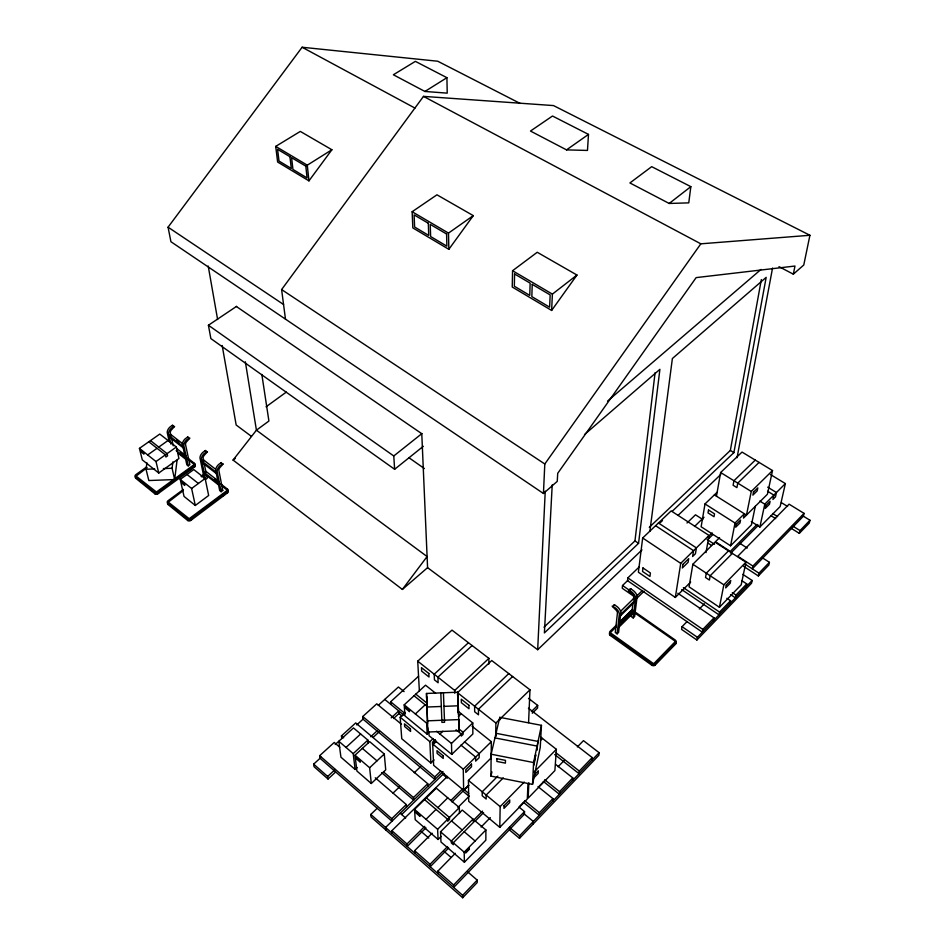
<?xml version="1.0" encoding="UTF-8"?>
<svg xmlns="http://www.w3.org/2000/svg" width="945" height="945" viewBox="0 0 945 945"><rect width="100%" height="100%" fill="white"/><g stroke="black" fill="none" stroke-linecap="round" stroke-linejoin="round"><path stroke-width="1.42" d="M485.884 829.97L485.848 840.152L464.385 862.242L440.972 841.983L440.547 831.813L462.259 810.066L485.884 829.97L464.196 852.166L464.385 862.242M488.86 664.134L488.896 658.37L451.982 630.126L417.725 661.169L419.391 691.374M490.939 776.105L491.128 754.204L499.775 717.349L541.45 725.335L540.245 747.495L532.531 784.374L490.939 776.105L491.92 771.888M491.176 758.74L491.329 741.683L472.098 726.268M495.712 736.285L495.877 723.031L529.98 689.803L491.719 660.531L457.522 692.673L457.593 695.52M495.995 736.108L496.03 733.296L538.059 741.423L536.855 750.271L537.079 746.077L494.956 737.903M499.728 720.125L499.775 717.349M491.388 757.689L468.448 780.393L468.708 801.36L499.787 827.347L500.165 806.617L524.239 782.082M512.568 270.731L512.237 287.032L551.632 310.444L576.97 275.042L537.232 252.268L512.568 270.731L552.388 294.119L551.632 310.444M509.355 829.864L519.49 838.321L519.596 835.805L599.13 752.692L583.455 740.632L577.371 746.904M524.534 811.601L524.416 814.153L453.694 887.449L453.624 884.992L524.534 811.601L518.923 806.995M528.574 722.63L529.98 689.803M527.995 783.594L527.31 798.997L499.787 827.347M528.857 782.708L528.16 798.123L554.892 770.588L556.369 749.314L540.481 736.887M520.175 103.454L437.736 61.224L302.116 47.25L168.068 227.19L170.927 241.719L543.434 493.491L544.804 463.995L700.836 243.822L809.924 235.281L803.77 265.013L793.339 274.168L778.999 266.655M236.38 306.499L421.777 433.696L427.577 567.661L537.681 649.723L545.241 491.164M532.531 784.374L533.594 762.544L541.45 725.335M528.527 698.367L537.67 705.407L537.54 708.065L532.295 713.239M533.193 823.993L533.323 821.453L524.286 814.035M552.211 484.891L544.403 632.914L638.56 543.328L659.905 369.318L584.506 434.57M537.988 786.63L552.896 798.62L539.406 812.7L539.264 815.24L523.471 802.34M588.487 134.403L587.471 150.444L566.539 149.877L530.476 131.048L552.506 116.022L588.487 134.403L566.539 149.877M552.719 801.195L552.896 798.62M555.589 764.34L572.764 777.889L559.57 791.662L559.369 794.237L543.363 781.42M572.54 780.476L572.764 777.889M528.42 708.207L592.22 757.571L579.297 771.061L579.049 773.672L554.727 754.571M591.948 760.193L592.22 757.571M634.993 611.887L675.214 640.013A2.422 1.961 13.7 0 1 675.699 642.824L675.474 644.183L655.18 665.056A2.433 2.008 13.4 0 1 651.802 665.197L610.305 635.465L610.458 634.107A2.386 1.961 9.8 0 1 610.08 631.319L616.211 625.283M599.13 752.692L598.835 755.303L519.49 838.321M627.764 580.443L622.542 585.498L622.223 588.251L634.556 596.791M617.12 633.835L619.353 613.966A6.107 2.929 46.1 0 0 615.608 608.06L612.159 606.158L615.207 609.289A3.662 1.76 46.1 0 1 617.451 612.832L615.266 632.512L617.12 633.835L618.597 632.382L620.841 612.502A6.095 2.941 46 0 0 617.109 606.595L614.144 604.587L613.825 605.556M639.174 566.976L627.846 577.903L627.527 580.679L702.324 632.181L702.832 629.441L714.018 617.841L677.801 593.236M543.977 627.197L634.957 540.906L655.086 372.72M630.35 612.549L630.528 611.179A2.362 1.914 10.4 0 1 632.701 610.6M146.947 462.849L146.026 469.252L148.837 480.532L174.671 479.564L177.069 460.18M633.055 602.756L631.331 616.636L633.185 617.935L634.638 616.506L637.131 596.543A6.048 2.989 45.8 0 0 633.445 590.672L630.953 588.924A1.205 0.602 45.9 0 0 629.937 589.196M633.398 599.981L633.764 596.862A3.626 1.784 45.9 0 0 631.555 593.354L629.311 591.783A1.205 0.602 45.9 0 1 628.46 590.424A1.205 0.602 45.9 0 1 629.488 590.365L631.969 592.113A6.048 2.989 45.9 0 1 635.654 597.984L633.185 617.935M174.671 479.564L172.084 468.271L172.888 461.869M705.998 552.601L709.034 535.449L671.151 510.914L642.671 537.988L638.383 572.233L675.332 597.441L690.689 582.049M690.842 186.649L688.763 202.868L669.19 203.458L629.913 182.952L651.684 166.663L690.842 186.649L669.19 203.458M649.865 531.279L672.379 358.533L766.171 277.369L733.887 452.608L672.06 511.446M651.802 665.197L651.991 663.839L610.458 634.107M655.18 665.056L655.393 663.709L675.699 642.824M675.332 597.441L680.719 563.35L709.034 535.449M687.133 621.479L682.054 626.677L681.593 629.405L696.902 640.013L751.535 583.242L752.137 580.478L742.794 574.359M692.85 564.26L689.059 586.821L719.44 607.292L741.199 584.801L745.936 562.204L715.07 542.182L692.85 564.26L723.835 584.813L719.44 607.292M717.042 492.31L705.005 503.945L701.131 526.767L730.579 545.797L751.44 524.853L755.315 506.284M716.452 496.184L720.645 472.512L742.026 452.076L772.514 470.551L767.411 494.247L746.479 515.096L714.385 494.885M649.274 527.334L730.343 450.446L761.339 279.566M696.902 640.013L697.398 637.296L752.137 580.478M737.041 457.734L772.549 268.049M713.499 620.582L714.018 617.841M730.579 545.797L735.021 523.034L744.353 513.761L743.479 518.096L746.125 515.474M726.87 598.268L730.544 600.725L719.57 612.1L719.027 614.852L681.723 589.597M793.339 274.168L794.969 266.041L696.134 277.617L557.715 473.303L557.255 481.359L543.434 493.491M206.081 451.202L205.573 450.434L202.951 452.265A5.493 3.142 -51.1 0 0 199.986 457.994L204.167 478.394M746.479 515.096L751.263 491.471L772.514 470.551M729.977 603.477L730.544 600.725M741.872 580.714L746.751 583.927L735.978 595.09L735.411 597.842L730.532 594.594M746.16 586.691L746.751 583.927M751.287 521.593L759.886 527.015L764.788 504.169L785.378 483.592L770.411 474.496M752.905 566.067L752.303 568.843L803.38 516.194L804.065 513.383L789.099 504.181L737.773 556.251L752.905 566.067L804.065 513.383M743.573 566.315L758.351 575.942L758.965 573.166L769.419 562.322L762.024 557.574M785.378 483.592L780.168 506.52L759.886 527.015M769.419 562.322L768.793 565.098L758.351 575.942M790.622 527.948L799.328 533.37L800.013 530.582L809.971 520.258L802.506 515.663M809.971 520.258L809.263 523.058L799.328 533.37M159.185 491.932L157.52 492.77M188.386 437.901L187.972 436.885L185.35 438.681A5.446 3.178 -50.9 0 0 182.42 444.374L186.826 464.798L188.209 465.873L189.839 464.68L185.515 444.457A3.272 1.902 -50.9 0 1 187.264 441.043L189.85 438.126L186.744 439.756A5.457 3.178 -50.9 0 0 183.814 445.449L188.209 465.873M221.721 463.57L221.331 462.566L218.697 464.42A5.54 3.095 -51.3 0 0 215.708 470.185L219.677 490.561L221.106 491.683L222.748 490.455L218.838 470.267A3.319 1.855 -51.3 0 1 220.634 466.818L223.244 463.83L220.138 465.531A5.552 3.095 -51.3 0 0 217.149 471.307L221.106 491.683M190.559 469.228L189.413 470.09M448.84 249.326L473.28 215.625L436.956 194.812L412.138 211.739L412.835 227.922L448.84 249.326L448.497 233.096L473.28 215.625M285.473 319.15L281.61 289.572L423.49 96.378L553.51 105.58L809.924 235.281M308.944 180.861L331.896 149.747L300.309 131.414L275.704 146.392L277.629 162.032L308.944 180.861L307.29 165.174L275.704 146.392M261.836 374.444L268.912 421.033L256.426 430.188L233.061 460.073L402.369 589.432L427.093 556.558L256.426 430.188L245.346 361.793M377.149 808.341L370.794 814.448L371.066 816.976L462.684 897.75L477.201 882.559L477.19 880.114L467.291 871.514M462.684 897.75L462.637 895.317L477.19 880.114M519.573 806.416L523.636 802.234M538.839 786.571L543.907 781.35M558.105 766.738L564.189 760.477M533.559 778.137L538.166 773.423L538.307 770.766L534.622 774.534M699.335 609.005L704.415 603.808M723.835 584.813L745.936 562.204M534.161 771.959L556.369 749.314M437.972 873.593L437.854 871.125L455.336 853.288M481.064 827.052L490.325 817.614M448.662 848.008L430.188 866.742L430.058 864.262L447.552 846.555M473.28 820.496L482.541 811.117M474.992 820.792L453.293 842.786L453.352 844.7L451.379 842.999L451.32 841.085L473.02 819.126L473.043 821.063M475.359 820.945L483.568 812.617M730.757 553.144L758.469 525.196M732.34 553.392L710.179 575.753L709.4 580.041L705.537 577.478L706.305 573.19L728.477 550.888M503.248 777.877L486.179 795.052L486.155 799.021L482.21 795.749L482.21 791.78L497.838 776.117M540.434 740.467L542.454 738.423M757.004 524.463L730.284 551.396L715.424 541.757L719.547 537.658M459.471 813.48L459.341 807.597L436.259 788.154L414.524 809.416L415.209 819.693L438.078 839.479L441.15 836.396M414.796 853.193L414.619 850.689L432.137 833.207M457.888 807.502L469.216 796.198M438.078 839.479L437.618 829.297L459.341 807.597M435.775 741.069L432.68 744.022L433.649 765.308L463.641 790.292L468.732 785.236M425.947 827.855L407.177 846.484L406.988 843.979L391.868 830.69L447.328 776.483M452.029 801.974L468.708 785.413M426.006 819.303L436.023 809.404M437.842 807.609L447.741 797.828M406.988 843.979L424.766 826.355M450.907 800.45L462.4 789.051M619.282 622.259L630.528 611.179M619.613 622.141L632.181 609.749L634.06 611.061L619.388 625.531M620.499 622.483L624.692 618.361M628.874 614.226L632.016 611.131M616.116 626.948L611.002 631.981A1.193 0.98 9.8 0 0 611.191 633.374L652.735 663.095A1.217 1.004 13.4 0 0 654.424 663.024L674.742 642.151A1.205 0.98 13.7 0 0 674.506 640.745L634.272 612.596M623.275 619.885L629.405 613.848M708.053 536.984L712.187 532.909M531.373 711.62L537.67 705.407M619.223 626.901L633.882 612.443M707.569 539.772L712.719 534.681M463.641 790.292L463.274 769.218L491.329 741.683M620.511 615.797L635.288 601.292M620.747 611.131L633.575 598.575L635.465 599.886L620.664 614.404M642.364 590.483L637.143 595.598L636.8 598.35L644.088 591.192M759.083 462.412L737.773 483.119L736.911 487.62L733.107 485.246L733.946 480.745L755.268 460.097M694.516 526.483L704.025 517.246M442.992 771.604L385.572 827.454L385.82 829.982M613.128 606.277L614.628 604.824M629.488 590.365L630.953 588.924M401.672 814.531L443.937 773.353M339.775 747.223L334.235 742.451L319.67 755.681L320.071 758.292L391.986 821.217L391.762 818.677L406.303 804.549L375.26 777.794M381.603 772.644L413.674 800.12L413.497 797.556L427.742 783.724L355.71 722.937L341.44 735.907L341.783 738.529M401.495 724.283L376.748 703.824L362.762 716.523L363.045 719.18L434.913 779.471L434.794 776.873L440.772 771.073M687.003 522.987L695.485 514.801L702.879 519.549M428.865 731.584L429.065 735.718L451.781 754.382L472.854 733.97L472.772 722.949L457.829 711.006M405.334 712.459L400.172 717.243L401.755 738.742L430.885 763.005L434.062 759.945M451.781 754.382L451.474 743.455L472.772 722.949M393.049 793.079L399.416 786.984M414.253 772.738L420.619 766.643M537.681 649.723L642.009 549.872M678.215 515.226L720.799 474.461M512.603 676.514L478.453 709.234L478.477 714.798L474.662 711.774L474.626 706.198L508.776 673.584M439.945 734.029L442.886 731.229M458.337 716.511L461.255 713.735M435.314 739.581L432.444 742.309L432.574 745.003L436.377 741.376M430.885 763.005L429.857 741.695L432.952 738.742M660.331 522.597L662.469 520.577M435.574 693.205L425.534 685.184L404.2 704.84L404.968 715.92L427.187 734.182L429.302 732.174M371.302 783.488L385.725 769.868L384.284 754.015L369.672 741.648L355.013 755.185L356.903 771.025L371.302 783.488L369.625 767.742L355.013 755.185M454.769 693.287L454.699 690.441L488.896 658.37M369.625 767.742L384.284 754.015M355.119 769.478L353.206 753.637L338.818 741.27L340.932 757.193L355.119 769.478L357.175 767.553M415.363 713.959L425.191 704.805M335.546 772.089L328.033 779.034L327.655 776.459L335.191 769.502M370.735 736.734L377.197 730.78M391.206 717.869L398.743 710.912L398.944 713.558L393.569 718.519M353.206 753.637L367.865 740.112L353.477 727.933L335.203 744.518M472.134 645.541L437.913 677.14L438.126 682.762L434.44 679.845L434.216 674.21L468.448 642.718M373.157 737.372L379.595 731.418M345.988 747.436L360.647 734.005M390.852 704.427L390.639 701.769L418.576 676.23M328.033 779.034L314.071 766.714L313.657 764.127L321.194 757.264M356.749 724.909L363.211 719.027M378.295 705.301L398.412 687.003L404.106 691.61M402.369 589.432L427.577 567.661M607.552 401.093L761.008 269.443M236.616 306.334L208.42 325.245L210.865 338.593L394.632 469.287L423.325 446.276M394.632 469.287L393.77 455.974L421.966 433.554M552.388 294.119L576.97 275.042M183.377 489.439L168.021 500.744A2.221 1.642 -14.2 0 0 167.714 503.118L168.045 504.512L187.748 520.518A2.244 1.677 -13.9 0 0 190.866 520.4L227.509 492.853A2.197 1.63 -11.8 0 0 227.721 490.502L227.45 489.108L220.48 483.663M167.714 503.118L187.429 519.136A2.244 1.677 -13.9 0 0 190.547 519.018L227.237 491.447A2.197 1.63 -11.8 0 0 227.45 489.108M195.308 505.457L208.656 495.487L205.148 478.501L193.749 469.559L180.223 479.434L184.039 496.42L195.308 505.457L191.611 488.482L180.223 479.434M233.061 460.073L235.352 458.384M182.893 490.868L168.328 502.126L189.177 518.699L226.623 490.809L226.717 489.793L221.98 486.084M201.805 476.941L204.167 475.205M191.611 488.482L205.148 478.501M201.108 476.398L203.47 474.662M146.451 467.078L135.844 474.662A2.197 1.583 -14.6 0 0 135.501 476.965L154.567 492.439A2.209 1.618 -14.4 0 0 157.638 492.321L194.245 465.649A2.162 1.571 -12.4 0 0 194.493 463.381L187.748 458.112M135.501 476.965L135.867 478.359L154.909 493.833A2.209 1.618 -14.4 0 0 157.969 493.715L194.54 467.043A2.162 1.571 -12.5 0 0 194.788 464.775L194.493 463.381M266.053 406.799L286.288 392.116M203.73 461.255L203.104 458.077A3.296 1.878 -51.2 0 1 204.876 454.639L207.475 451.686L204.368 453.364A5.505 3.13 -51.2 0 0 201.403 459.093L205.561 479.493L207.203 478.276L206.624 475.441M158.748 473.032L178.924 458.502L176.372 446.997L159.776 434.062L139.435 448.379L142.305 459.872L158.748 473.032L156.008 461.55L139.435 448.379M147.125 467.621L136.151 476.103L156.433 492.002L193.737 464.928L193.76 464.042L188.055 459.577M156.008 461.55L176.372 446.997M147.68 454.935L157.059 448.284M158.76 447.091L168.033 440.5M173.313 425.699L172.522 425.226L170.112 426.927A5.41 3.213 -50.7 0 0 167.23 432.586L169.249 441.646M170.986 435.846L170.301 432.668A3.248 1.925 -50.8 0 1 172.025 429.278L174.601 426.384L171.494 427.99A5.41 3.213 -50.8 0 0 168.6 433.649L170.927 444.138M191.292 519.36L190.477 519.585M222.843 495.641L221.862 495.593M307.29 165.174L331.896 149.747M424.931 91.464L446.914 77.691L415.375 61.366L393.368 74.773L424.931 91.464L447.221 93.142L446.914 77.691M426.49 693.453L457.746 692.212L459.258 730.792L427.849 732.032L426.49 693.453L427.601 723.421M426.892 707.037L441.327 706.47M443.949 706.364L458.384 705.797M427.294 720.846L459.034 719.582M146.026 469.252L154.72 468.921M163.402 468.59L172.084 468.271M491.128 754.204L533.594 762.544M423.49 96.378L700.836 243.822M302.116 47.25L414.973 108.084M412.138 211.739L448.497 233.096M730.343 450.446L733.887 452.608M767.694 487.159L776.436 492.534L775.467 496.881L772.904 499.456L773.861 495.097L767.612 491.258M781.373 502.634L787.587 506.461M720.645 472.512L751.263 491.471M759.78 501.063L764.788 504.169M772.608 513.513L777.593 516.62M792.536 525.928L800.013 530.582M770.742 515.533L775.715 518.64M705.005 503.945L735.021 523.034M739.841 543.316L747.235 548.065M707.108 539.477L714.514 544.285M745.345 564.319L758.965 573.166M707.852 543.056L711.55 545.466M658.441 522.998L696.406 547.899L695.425 553.723L692.602 556.51L693.571 550.687L655.594 525.703M281.61 289.572L544.804 463.995M732.316 592.645L735.978 595.09M642.671 537.988L680.719 563.35M168.068 227.19L283.559 304.503M634.957 540.906L638.56 543.328M683.377 587.648L719.57 612.1M627.846 577.903L702.832 629.441M622.542 585.498L629.275 590.153M682.054 626.677L697.398 637.296M408.76 457.593L424.411 468.578M208.42 325.245L393.77 455.974M251.275 436.259L236.167 425.002L222.181 345.516M172.309 425.356L173.679 426.408M187.535 437.086L188.929 438.161M205.136 450.635L206.565 451.734M220.894 462.766L222.335 463.877M183.318 444.221L170.667 434.405L169.001 435.586L182.81 446.312M215.519 469.192L203.435 459.813L201.769 461.03L216.051 472.122M176.739 440.311L179.042 442.095M169.32 437.027L183.117 447.753M202.065 462.471L216.334 473.563M176.656 448.521L185.799 455.655M218.85 481.454L205.774 471.236L204.12 472.453L218.295 483.533M214.657 479.115L216.984 480.934M180.4 452.62L183.826 455.289M176.148 450.6L185.291 457.746M177.613 452.903L185.598 459.164M204.403 473.87L218.567 484.95M221.319 489.333L222.748 490.455M556.062 752.858L579.297 771.061M150.503 440.594L167.076 453.635L167.584 455.809L165.883 457.014L165.387 454.852L148.802 441.787M187.004 474.484L198.403 483.474M417.725 661.169L454.699 690.441M457.522 692.673L495.877 723.031M544.663 779.755L559.57 791.662M415.812 694.138L426.975 703.151M458.88 728.914L463.074 732.292L463.109 734.371L461.337 736.072L461.29 734.005L456.057 729.764M414.04 695.78L427.447 706.624M464.432 741.695L479.15 753.637L479.162 757.677L475.666 761.115L475.642 757.075L460.924 745.097M524.711 800.698L539.406 812.7M404.2 704.84L426.644 723.173L427.187 734.182M436.519 731.241L451.474 743.455M390.639 701.769L404.732 713.333M384.757 699.418L404.129 715.341M398.625 713.298L402.038 716.109M400.172 717.243L429.857 741.695M432.68 744.022L463.274 769.218M468.448 780.393L500.165 806.617M464.219 789.701L468.744 793.469M509.426 827.336L519.596 835.805M442.851 774.416L447.363 778.172M463.144 791.331L468.779 796.033M362.762 716.523L434.794 776.873M426.36 797.84L449.442 817.484L449.501 819.421L447.706 821.229L447.635 819.291L424.541 799.612M451.462 820.874L462.235 830.053M464.208 831.73L475.099 841.003M362.372 748.393L376.984 760.855M341.44 735.907L343.661 737.797M383.564 771.947L413.497 797.556M414.524 809.416L437.618 829.297M440.547 831.813L464.196 852.166M400.172 813.255L405.677 818.027M421.08 831.399L428.782 838.085M444.185 851.457L450.789 857.186M319.67 755.681L391.762 818.677M414.619 850.689L430.058 864.262M437.854 871.125L453.624 884.992M313.657 764.127L327.655 776.459M370.794 814.448L462.637 895.317M154.567 492.439L154.909 493.833M157.638 492.321L157.969 493.715M187.429 519.136L187.748 520.518M171.305 437.275L173.218 445.804M190.547 519.018L190.866 520.4M194.245 465.649L194.54 467.043M204.309 464.089L206.057 472.654M227.237 491.447L227.509 492.853M208.207 266.029L217.61 319.505M367.865 740.112L368.172 743.006M391.868 830.69L392.104 833.207M406.303 804.549L406.492 807.101M427.742 783.724L427.884 786.299M426.597 696.453L426.667 697.882M426.738 700.977L426.809 702.395L426.703 699.005M458.526 715.011L457.746 692.212M458.797 720.74L459.258 730.792M443.429 692.779L444.563 722.275L441.917 722.382L440.819 692.886M427.719 727.733L427.849 732.032M457.864 708.337L457.959 712.613M675.238 641.56A2.41 1.961 13.7 0 1 675.474 644.183M655.393 663.709A2.433 2.008 13.4 0 1 651.991 663.839M610.305 635.465A2.374 1.961 9.9 0 1 609.927 632.678M191.162 519.218A2.221 1.228 -49.9 0 1 190.288 519.88M191.611 519.183A1.288 0.709 -49.9 0 1 190.358 519.715M222.677 495.534A2.185 1.193 -51 0 1 221.413 496.326M223.575 494.743A1.264 0.685 -51 0 1 223.41 495.109M222.843 495.759A1.264 0.685 -51 0 1 221.721 495.523M168.045 504.512A2.221 1.642 -14.2 0 1 167.69 502.917M159.126 491.813A2.185 1.252 -49.4 0 1 157.153 493.514M159.303 491.932A1.264 0.721 -49.4 0 1 157.366 492.699M158.453 491.743A1.264 0.721 -49.4 0 1 158.193 492.097M190.276 469.358A2.15 1.228 -50.6 0 1 188.646 470.551M190.607 469.346A1.24 0.709 -50.6 0 1 189.13 470.173M189.661 469.157A1.24 0.709 -50.6 0 1 189.354 469.441M135.867 478.359A2.197 1.583 -14.7 0 1 135.667 476.611M496.928 758.681L496.893 761.457L505.41 763.135L505.469 760.359L496.928 758.681M514.588 273.991L514.328 286.217L529.755 295.383L530.145 283.146L514.588 273.991M504.028 805.766L503.968 808.388L509.662 802.577L509.733 799.942L504.028 805.766M532.236 284.374L531.834 296.612L549.612 307.172L550.167 294.923L532.236 284.374M534.138 762.296L534.008 765.06L535.744 754.689L534.138 762.296M642.966 567.933L642.517 571.43L649.947 576.485L650.408 572.989L642.966 567.933M682.928 564.354L682.349 567.969L688.102 562.287L688.692 558.66L682.928 564.354M708.514 510.016L708.006 512.899L714.018 516.726L714.526 513.844L708.514 510.016M736.261 524.345L735.694 527.215L739.994 522.939L740.561 520.057L736.261 524.345M726.256 585.073L725.689 587.908L730.166 583.313L730.745 580.466L726.256 585.073M753.496 492.132L752.893 495.121L757.205 490.857L757.819 487.88L753.496 492.132M765.911 505.528L765.285 508.41L769.466 504.228L770.092 501.334L765.911 505.528M469.334 849.295L465.696 853.016L465.684 851.752L469.322 848.031L469.334 849.295M471.484 764.115L465.767 769.738L465.814 772.396L471.508 766.797L471.484 764.115M428.321 223.256L414.099 214.893L414.619 227.024L428.723 235.411L428.321 223.256M446.595 234.006L430.235 224.378L430.625 236.534L446.867 246.172L446.595 234.006M289.938 156.693L277.582 149.334L279.011 161.063L291.296 168.446L289.938 156.693M305.814 166.143L291.603 157.685L292.938 169.438L307.066 177.92L305.814 166.143M428.853 673.49L421.482 667.643L421.659 671.151L429.018 676.998L428.853 673.49M468.933 705.277L461.29 699.217L461.349 702.69L468.98 708.75L468.933 705.277M184.44 484.029L181.605 481.773L181.924 483.202L184.759 485.458L184.44 484.029M143.581 452.655L140.84 450.47L141.195 451.923L143.935 454.108L143.581 452.655M409.468 710.274L405.759 707.238L405.854 708.632L409.563 711.656L409.468 710.274M410.402 728.749L404.46 723.846L404.649 726.563L410.579 731.454L410.402 728.749M443.122 755.752L436.992 750.696L437.11 753.378L443.217 758.433L443.122 755.752M360.151 760.867L356.513 757.748L356.678 759.083L360.305 762.202L360.151 760.867M419.934 815.11L416.119 811.826L416.202 813.113L420.017 816.409L419.934 815.11"/></g></svg>
